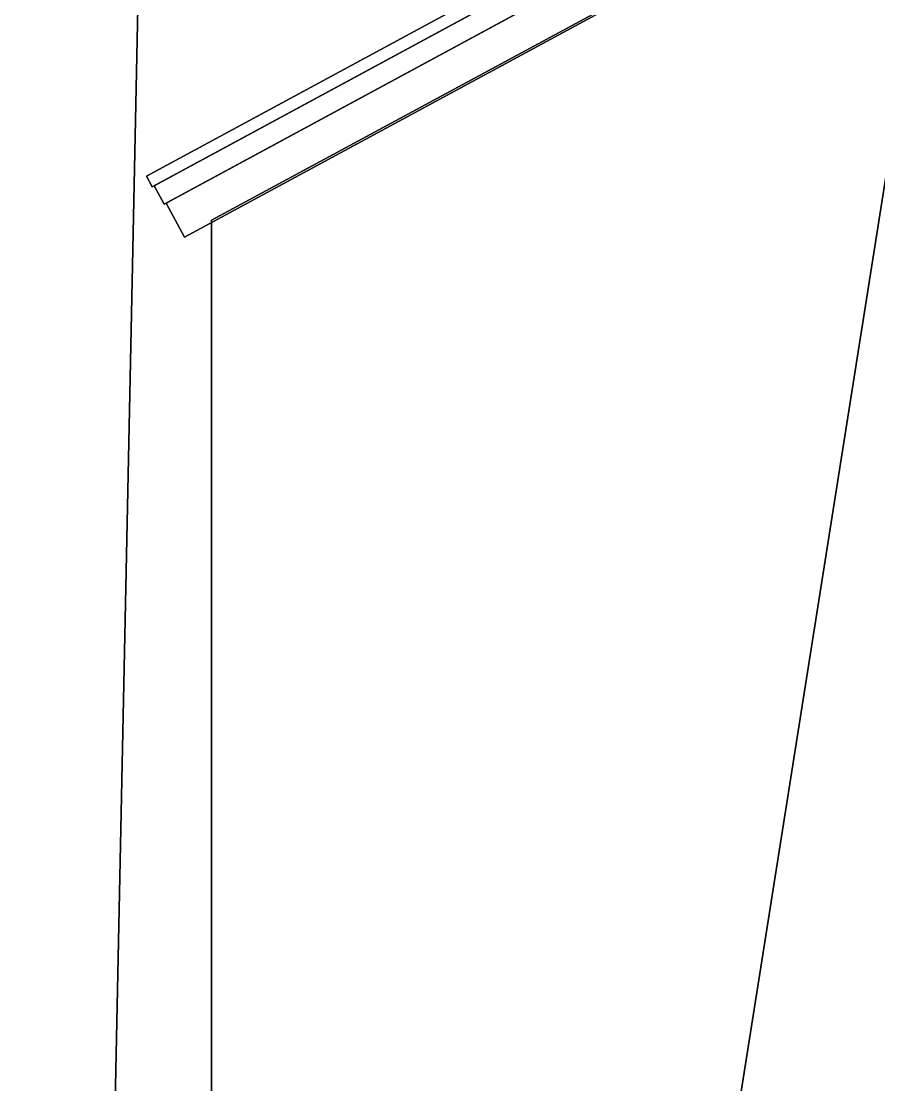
# Model space of a CAD drawing. Header units: metres. Extents: x -14.1 to 14.1, y -13.2 to 13.2.
# Drawn here: x -13.174 to -11.493, y -4.28 to -2.195 of the extents above; entities that cross this region are included whole.
import ezdxf

# ---------------------------------------------------------------- set-up
doc = ezdxf.new("R2010")
doc.units = ezdxf.units.M

msp = doc.modelspace()

# ---------------------------------------------------------------- linework, layer by layer
at = {"layer": 'bldgs', "color": 21}
for points in [[(-7.9901, 0.012212, 12.8292), (-12.8009, -2.58551, 12.8292), (-12.8009, -4.42826, 12.8292), (-7.9901, -4.42826, 12.8292)], [(-7.9901, 0.012212, 8.6044), (-12.8009, -2.58551, 8.6044), (-12.8009, -2.58551, 12.8292), (-7.9901, 0.012212, 12.8292)], [(-7.9901, 0.012212, 8.6044), (-7.9901, 0.012212, 5.92099), (-12.8009, -2.58551, 5.92099), (-12.8009, -2.58551, 8.6044)], [(-7.9901, 0.012212, 5.92099), (-7.9901, 0.012212, 3.03788), (-12.8009, -2.58551, 3.03788), (-12.8009, -2.58551, 5.92099)], [(-7.9901, 0.012212, 3.03788), (-7.9901, 0.012212, 0.354462), (-12.8009, -2.58551, 0.354462), (-12.8009, -2.58551, 3.03788)], [(-7.9901, 0.012212, 0.354462), (-7.9901, 0.012212, -2.52865), (-12.8009, -2.58551, -2.52865), (-12.8009, -2.58551, 0.354462)], [(-7.9901, 0.012212, -2.52865), (-7.9901, 0.012212, -5.21206), (-12.8009, -2.58551, -5.21206), (-12.8009, -2.58551, -2.52865)], [(-7.9901, 0.012212, -5.21206), (-7.9901, 0.012212, -9.43688), (-12.8009, -2.58551, -9.43688), (-12.8009, -2.58551, -5.21206)], [(-7.9901, -4.42826, -9.43688), (-12.8009, -4.42826, -9.43688), (-12.8009, -2.58551, -9.43688), (-7.9901, 0.012212, -9.43688)], [(-12.8009, -4.42826, 8.6044), (-12.8009, -4.42826, 12.8292), (-12.8009, -2.58551, 12.8292), (-12.8009, -2.58551, 8.6044)], [(-12.8009, -2.58551, 8.6044), (-12.8009, -2.58551, 5.92099), (-12.8009, -4.42826, 5.92099), (-12.8009, -4.42826, 8.6044)], [(-12.8009, -2.58551, 5.92099), (-12.8009, -2.58551, 3.03788), (-12.8009, -4.42826, 3.03788), (-12.8009, -4.42826, 5.92099)], [(-12.8009, -2.58551, 3.03788), (-12.8009, -2.58551, 0.354462), (-12.8009, -4.42826, 0.354462), (-12.8009, -4.42826, 3.03788)], [(-12.8009, -2.58551, 0.354462), (-12.8009, -2.58551, -2.52865), (-12.8009, -4.42826, -2.52865), (-12.8009, -4.42826, 0.354462)], [(-12.8009, -2.58551, -2.52865), (-12.8009, -2.58551, -5.21206), (-12.8009, -4.42826, -5.21206), (-12.8009, -4.42826, -2.52865)], [(-12.8009, -2.58551, -5.21206), (-12.8009, -2.58551, -9.43688), (-12.8009, -4.42826, -9.43688), (-12.8009, -4.42826, -5.21206)]]:
    msp.add_3dface(points, dxfattribs=at)
at = {"layer": 'mainroof', "color": 5}
for points in [[(-7.9901, 0.170937, 5.42433), (-7.9901, 0.170937, -2.08221), (-12.9287, -2.49911, -2.08221), (-12.9287, -2.49911, 5.42433)], [(-7.9901, 0.170937, -2.08221), (-7.9901, 0.170937, -9.58876), (-12.9287, -2.49911, -9.58876), (-12.9287, -2.49911, -2.08221)], [(-7.9901, 0.144013, -9.58876), (-12.9175, -2.5199, -9.58876), (-12.9287, -2.49911, -9.58876), (-7.9901, 0.170937, -9.58876)], [(-12.9287, -2.49911, 5.42433), (-12.9287, -2.49911, 12.9309), (-7.9901, 0.170937, 12.9309), (-7.9901, 0.170937, 5.42433)], [(-7.9901, 0.170937, 12.9309), (-12.9287, -2.49911, 12.9309), (-12.9175, -2.5199, 12.9309), (-7.9901, 0.144013, 12.9309)], [(-7.9901, 0.144013, -9.58429), (-12.9135, -2.5178, -9.58429), (-12.9175, -2.5199, -9.58876), (-7.9901, 0.144013, -9.58876)], [(-7.9901, 0.144013, 12.9309), (-12.9175, -2.5199, 12.9309), (-12.9135, -2.5178, 12.9264), (-7.9901, 0.144013, 12.9264)], [(-12.9287, -2.49911, 5.42433), (-12.9287, -2.49911, -2.08221), (-12.9175, -2.5199, -2.08221), (-12.9175, -2.5199, 5.42433)], [(-12.9287, -2.49911, -2.08221), (-12.9287, -2.49911, -9.58876), (-12.9175, -2.5199, -9.58876), (-12.9175, -2.5199, -2.08221)], [(-12.9175, -2.5199, 12.9309), (-12.9287, -2.49911, 12.9309), (-12.9287, -2.49911, 5.42433), (-12.9175, -2.5199, 5.42433)], [(-12.9175, -2.5199, 5.42433), (-12.9175, -2.5199, -2.08221), (-12.9135, -2.5178, -2.08221), (-12.9135, -2.5178, 5.42433)], [(-12.9175, -2.5199, -2.08221), (-12.9175, -2.5199, -9.58876), (-12.9135, -2.5178, -9.58429), (-12.9135, -2.5178, -2.08221)], [(-12.9135, -2.5178, 5.42433), (-12.9135, -2.5178, 12.9264), (-12.9175, -2.5199, 12.9309), (-12.9175, -2.5199, 5.42433)]]:
    msp.add_3dface(points, dxfattribs=at)
at = {"layer": 'rooftrim', "color": 9}
for points in [[(-7.9901, 0.144013, 12.9264), (-12.9135, -2.5178, 12.9264), (-12.8939, -2.55403, 12.9264), (-7.9901, 0.097188, 12.9264)], [(-7.9901, 0.097188, -9.58429), (-12.8939, -2.55403, -9.58429), (-12.9135, -2.5178, -9.58429), (-7.9901, 0.144013, -9.58429)], [(-7.9901, 0.097188, 12.9264), (-12.8939, -2.55403, 12.9264), (-12.89, -2.55193, 12.9219), (-7.9901, 0.097188, 12.9219)], [(-7.9901, 0.097188, -9.57982), (-12.89, -2.55193, -9.57982), (-12.8939, -2.55403, -9.58429), (-7.9901, 0.097188, -9.58429)], [(-7.9901, 0.097188, 12.9219), (-12.89, -2.55193, 12.9219), (-12.8538, -2.61883, 12.9219), (-7.9901, 0.010692, 12.9219)], [(-7.9901, 0.010692, -9.57982), (-12.8538, -2.61883, -9.57982), (-12.89, -2.55193, -9.57982), (-7.9901, 0.097188, -9.57982)], [(-12.8538, -2.61883, 5.42433), (-12.8538, -2.61883, -2.08221), (-7.9901, 0.010692, -2.08221), (-7.9901, 0.010692, 5.42433)], [(-7.9901, 0.010692, 12.9219), (-12.8538, -2.61883, 12.9219), (-12.8538, -2.61883, 5.42433), (-7.9901, 0.010692, 5.42433)], [(-12.8538, -2.61883, -2.08221), (-12.8538, -2.61883, -9.57982), (-7.9901, 0.010692, -9.57982), (-7.9901, 0.010692, -2.08221)], [(-12.9135, -2.5178, 5.42433), (-12.9135, -2.5178, -2.08221), (-12.8939, -2.55403, -2.08221), (-12.8939, -2.55403, 5.42433)], [(-12.8939, -2.55403, 12.9264), (-12.9135, -2.5178, 12.9264), (-12.9135, -2.5178, 5.42433), (-12.8939, -2.55403, 5.42433)], [(-12.9135, -2.5178, -2.08221), (-12.9135, -2.5178, -9.58429), (-12.8939, -2.55403, -9.58429), (-12.8939, -2.55403, -2.08221)], [(-12.8939, -2.55403, 5.42433), (-12.8939, -2.55403, -2.08221), (-12.89, -2.55193, -2.08221), (-12.89, -2.55193, 5.42433)], [(-12.89, -2.55193, 12.9219), (-12.8939, -2.55403, 12.9264), (-12.8939, -2.55403, 5.42433), (-12.89, -2.55193, 5.42433)], [(-12.8939, -2.55403, -2.08221), (-12.8939, -2.55403, -9.58429), (-12.89, -2.55193, -9.57982), (-12.89, -2.55193, -2.08221)], [(-12.89, -2.55193, 5.42433), (-12.89, -2.55193, -2.08221), (-12.8538, -2.61883, -2.08221), (-12.8538, -2.61883, 5.42433)], [(-12.8538, -2.61883, 5.42433), (-12.8538, -2.61883, 12.9219), (-12.89, -2.55193, 12.9219), (-12.89, -2.55193, 5.42433)], [(-12.89, -2.55193, -2.08221), (-12.89, -2.55193, -9.57982), (-12.8538, -2.61883, -9.57982), (-12.8538, -2.61883, -2.08221)]]:
    msp.add_3dface(points, dxfattribs=at)
at = {"layer": 'tower', "color": 20}
for points in [[(-13.1739, -13.2146, 19.0052), (-6.14309, -13.2146, 19.0052), (-7.89528, -2.13631, 18.776), (-11.4217, -2.13631, 18.776)], [(-6.37238, -2.13631, 12.2035), (-6.14318, -13.2146, 11.9743), (-13.1739, -13.2146, 11.9745), (-12.9447, -2.13631, 12.2037)], [(-12.9447, -2.13631, 13.7267), (-12.9447, -2.13631, 12.2037), (-13.1739, -13.2146, 11.9745)], [(-13.1739, -13.2146, 11.9745), (-13.1739, -13.2146, 19.0052), (-12.9446, -2.13631, 17.2531), (-12.9447, -2.13631, 13.7267)], [(-13.1739, -13.2146, 19.0052), (-12.9446, -2.13631, 18.776), (-12.9446, -2.13631, 17.2531)], [(-11.4217, -2.13631, 18.776), (-12.9446, -2.13631, 18.776), (-13.1739, -13.2146, 19.0052)]]:
    msp.add_3dface(points, dxfattribs=at)

doc.saveas('drawing.dxf')
